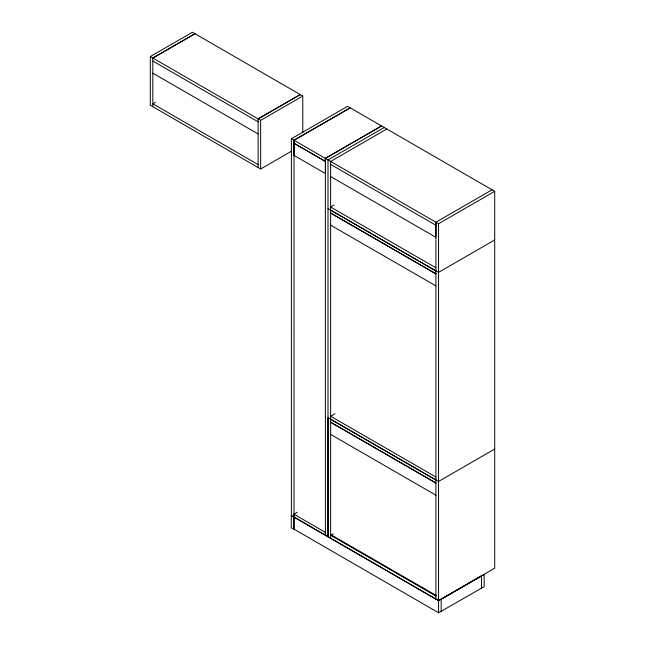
<?xml version="1.0" encoding="UTF-8"?>
<svg xmlns="http://www.w3.org/2000/svg" width="645" height="645" viewBox="0 0 645 645"><rect width="100%" height="100%" fill="white"/><g stroke="black" fill="none" stroke-linecap="round" stroke-linejoin="round"><path stroke-width="0.97" d="M492.071 189.807L435.915 222.227L435.915 599.108M441.18 611.234L438.544 612.75L293.991 529.118L294.007 140.296L350.162 107.876L347.526 106.36L291.379 138.78L291.379 515.661L438.552 600.632L494.707 568.213L494.699 191.323L350.219 107.844L293.959 140.199L293.959 155.397L325.435 173.57L325.435 161.411L293.959 143.238L325.265 161.379L325.265 158.339L293.959 140.199M334.957 413.743L330.635 416.243L435.923 477.034M152.817 106.651L150.293 105.191L150.293 56.566L192.412 32.25L302.779 96.041L302.779 132.765M291.605 151.124L260.661 168.99L152.817 106.723L152.817 58.018L194.935 33.709M152.817 58.09L194.935 33.782M155.397 102.321L152.817 103.813L258.113 164.604M258.145 167.531L258.113 118.882L300.231 94.573M258.145 118.898L300.256 94.589M260.661 168.99L260.661 120.357L302.779 96.041M293.894 517.153L291.274 515.629L291.274 527.787L293.894 529.311L293.902 514.202L325.378 532.375L325.378 535.285L325.378 158.404L381.526 125.985L325.265 158.339M384.162 127.508L327.999 159.92L328.007 536.809L328.007 417.637L438.552 481.46L438.552 600.632M386.782 129.016L330.627 161.435L330.635 538.325M334.086 205.037L330.627 207.029L435.915 267.812M325.378 158.404L438.544 223.742L494.699 191.323M494.699 239.956L438.544 272.375L327.999 208.545M293.902 514.202L297.353 512.211M333.231 533.794L330.635 535.285L435.915 596.069M494.707 449.041L438.544 481.46L438.544 223.742M293.991 516.959L438.544 600.592L441.18 599.076L441.18 611.307L484.153 586.611L484.153 574.453L441.18 599.149M150.293 56.566L260.661 120.357M291.379 138.78L294.007 140.296M152.817 61.009L258.145 121.816M330.627 164.386L435.915 225.266M152.817 73.167L258.145 133.975M330.627 176.545L435.915 237.328L435.915 222.227M330.627 210.197L435.915 270.981M330.635 212.987L435.923 273.77M330.627 213.108L435.915 273.891M330.635 225.145L435.923 285.928M330.635 419.282L435.923 480.074M330.635 422.201L435.923 482.984M330.635 422.249L435.915 483.041M330.635 434.407L435.915 495.191M481.428 575.912L441.599 599.02M331.296 534.907L436.576 595.69M481.525 575.896L481.525 588.127M438.544 600.592L438.544 612.75"/></g></svg>
